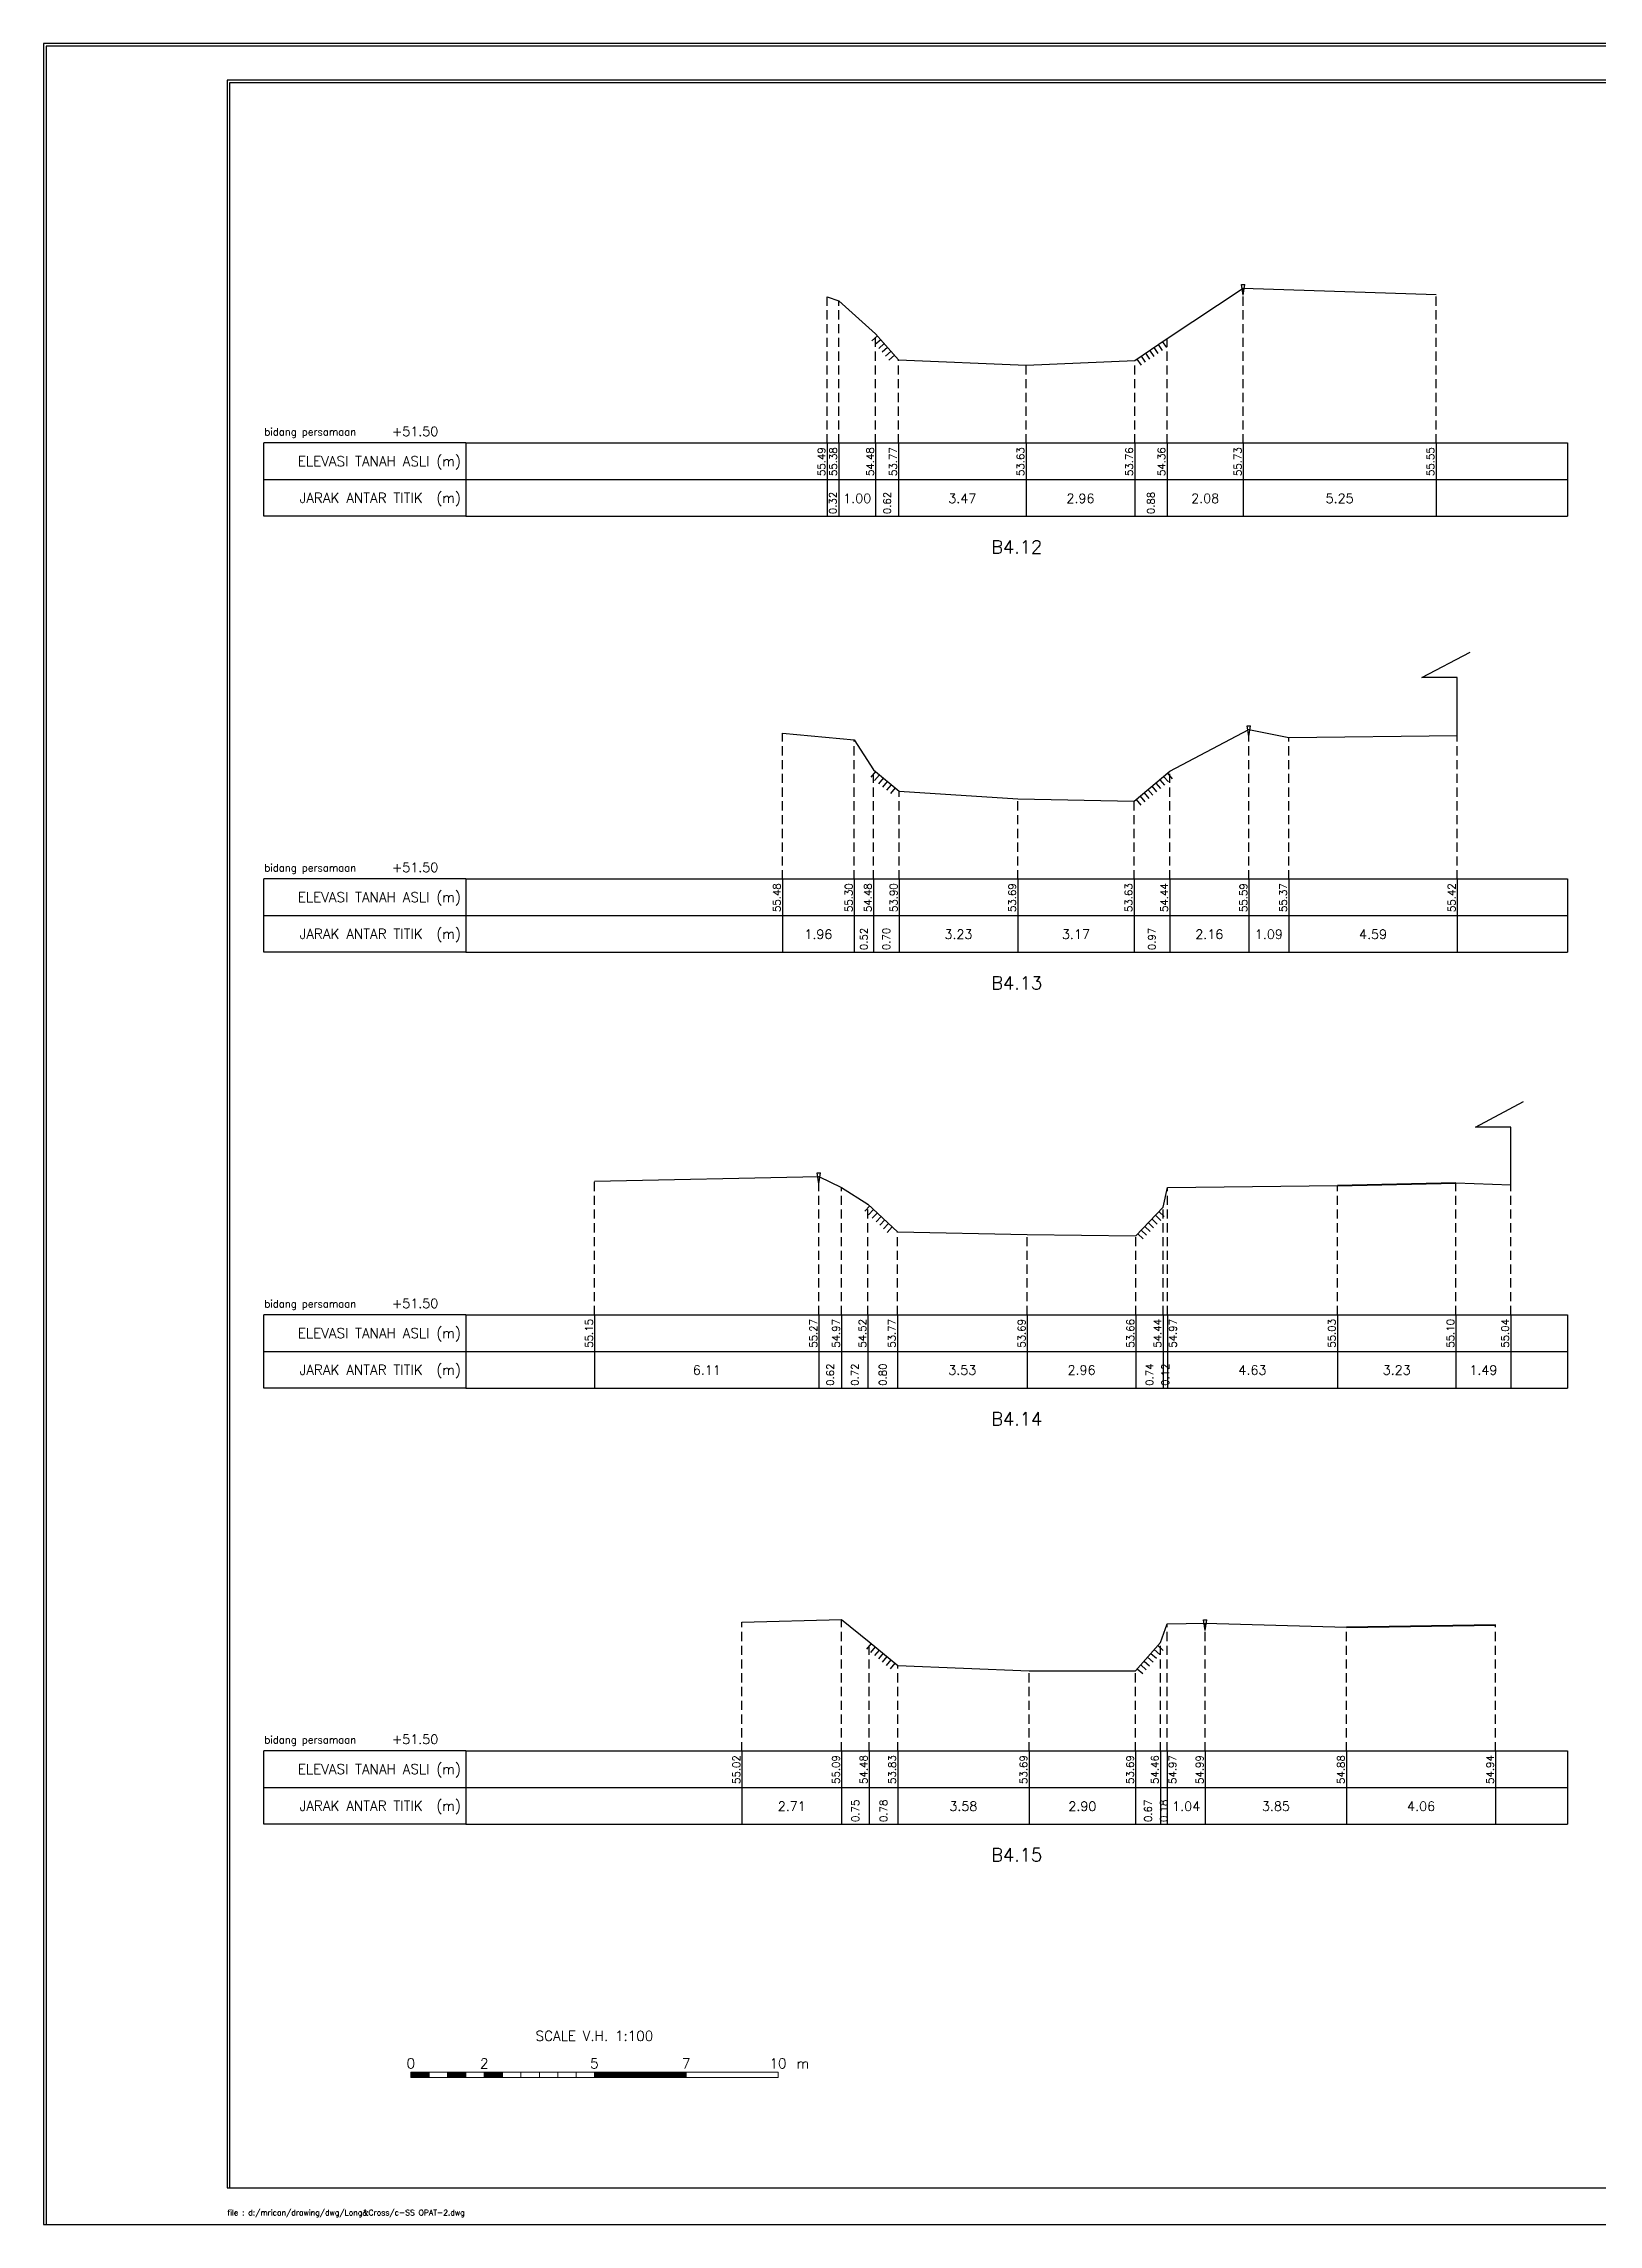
# Model space of a CAD drawing. Header units: inches. Extents: x -11 to 3175, y -842 to -783.
# Drawn here: x 81 to 123.3, y -842 to -782.6 of the extents above; entities that cross this region are included whole.
import ezdxf
from ezdxf.enums import TextEntityAlignment as Align

# ---------------------------------------------------------------- set-up
doc = ezdxf.new("R2010")
doc.units = ezdxf.units.IN
doc.header["$MEASUREMENT"] = 0
doc.linetypes.add('DASHED2', pattern=[0.375, 0.25, -0.125])
doc.layers.add('KOP', color=7, linetype='Continuous')
doc.layers.add('pelengkap', color=7, linetype='Continuous')
doc.styles.add('ARIAL', font='arial.ttf')
doc.styles.add('battang01', font='arial.ttf')
doc.styles.add('L100', font='simplex.shx', dxfattribs={"height": 0.254})
doc.styles.add('L140', font='simplex.shx', dxfattribs={"height": 0.356})
doc.styles.add('L60', font='simplex.shx', dxfattribs={"height": 0.152})
doc.styles.add('L80', font='simplex.shx', dxfattribs={"height": 0.203})
doc.styles.add('ROMANS-N', font='ROMANS.SHX', dxfattribs={"width": 0.8})
doc.styles.add('SONDU', font='arial.ttf')
doc.styles.get("Standard").update_dxf_attribs({"font": 'simplex.shx'})
doc.styles.add('STYLE1', font='arial.ttf', dxfattribs={"height": 0.2})

# ---------------------------------------------------------------- blocks, each defined once
blk = doc.blocks.new('kop')
at = {"layer": 'KOP'}
h = blk.add_hatch(color=3, dxfattribs=at)
h.paths.add_polyline_path([(609.87, 69.8), (591.81, 69.8), (591.81, 51.91), (609.87, 51.91)])
h.paths.add_polyline_path([(592.1, 52.25), (592.1, 69.5), (609.53, 69.5), (609.53, 52.25)], flags=16)
edge = h.paths.add_edge_path(flags=0)
edge.add_line((608.87, 52.91), (601.67, 52.91))
edge.add_ellipse((597.68, 52.92), major_axis=(2.82, 2.82), ratio=1, start_angle=314.84704, end_angle=495.15296)
edge.add_line((593.69, 52.91), (592.76, 52.91))
edge.add_line((592.76, 52.91), (592.76, 58.63))
edge.add_line((592.76, 58.63), (595.43, 58.63))
edge.add_ellipse((595.43, 63.37), major_axis=(-3.35, 3.35), ratio=1, start_angle=135, end_angle=315)
edge.add_line((595.43, 68.11), (595.43, 68.84))
edge.add_line((595.43, 68.84), (601.65, 68.84))
edge.add_line((601.65, 68.84), (601.65, 58.59))
edge.add_ellipse((604.86, 58.63), major_axis=(2.26, 2.26), ratio=1, start_angle=135.57378, end_angle=315)
edge.add_line((608.06, 58.63), (608.87, 58.63))
edge.add_line((608.87, 58.63), (608.87, 52.91))
h = blk.add_hatch(dxfattribs=at)
h.set_pattern_fill('ANSI31', color=21)
h.paths.add_polyline_path([(609.53, 69.5), (592.1, 69.5), (592.1, 52.25), (609.53, 52.25)])
edge = h.paths.add_edge_path(flags=16)
edge.add_line((608.06, 58.63), (608.87, 58.63))
edge.add_line((608.87, 58.63), (608.87, 52.91))
edge.add_line((608.87, 52.91), (601.67, 52.91))
edge.add_ellipse((597.68, 52.92), major_axis=(-2.82, 2.82), ratio=1, start_angle=224.84704, end_angle=405.15296)
edge.add_line((593.69, 52.91), (592.76, 52.91))
edge.add_line((592.76, 52.91), (592.76, 58.63))
edge.add_line((592.76, 58.63), (595.43, 58.63))
edge.add_ellipse((595.43, 63.37), major_axis=(-3.35, 3.35), ratio=1, start_angle=135, end_angle=315)
edge.add_line((595.43, 68.11), (595.43, 68.84))
edge.add_line((595.43, 68.84), (601.65, 68.84))
edge.add_line((601.65, 68.84), (601.65, 58.59))
edge.add_ellipse((604.86, 58.63), major_axis=(-2.26, 2.26), ratio=1, start_angle=45.57378, end_angle=225)
h = blk.add_hatch(color=3, dxfattribs=at)
edge = h.paths.add_edge_path()
edge.add_line((601.65, 68.84), (595.43, 68.84))
edge.add_line((595.43, 68.84), (595.43, 68.11))
edge.add_ellipse((595.43, 63.37), major_axis=(-3.35, 3.35), ratio=1, start_angle=135, end_angle=315, ccw=False)
edge.add_line((595.43, 58.63), (592.76, 58.63))
edge.add_line((592.76, 58.63), (592.76, 52.91))
edge.add_line((592.76, 52.91), (593.69, 52.91))
edge.add_ellipse((597.68, 52.92), major_axis=(-2.82, 2.82), ratio=1, start_angle=-135.15296, end_angle=45.15296, ccw=False)
edge.add_line((601.67, 52.91), (608.87, 52.91))
edge.add_line((608.87, 52.91), (608.87, 58.63))
edge.add_line((608.87, 58.63), (608.06, 58.63))
edge.add_ellipse((604.86, 58.63), major_axis=(2.26, 2.26), ratio=1, start_angle=134.42622, end_angle=315, ccw=False)
edge.add_line((601.65, 58.66), (601.65, 68.84))
h = blk.add_hatch(dxfattribs=at)
h.set_pattern_fill('ANSI31', color=41)
h.paths.add_polyline_path([(595.59, 25.44), (591.99, 25.44), (591.99, 22.12), (595.59, 22.12)])
h.paths.add_polyline_path([(594.83, 23.8), (595.49, 22.51), (594.95, 22.51), (594.37, 23.59), (594.37, 22.51), (593.85, 22.51), (593.85, 24.73), (593.24, 22.51), (592.84, 22.51), (592.12, 25.05), (592.67, 25.05), (593.03, 23.54), (593.41, 25.05), (594.37, 25.05), (594.37, 23.99), (594.89, 25.05), (595.46, 25.05)], flags=16)
at = {"color": 2}
blk.add_lwpolyline([(-49.29, -9.99), (790.69, -9.99), (790.69, 583.29), (-49.29, 583.29)], close=True, dxfattribs=at)
at = {"color": 6}
blk.add_lwpolyline([(0.65, 0), (780.7, 0), (780.7, 573.3), (0.65, 573.3)], close=True, dxfattribs=at)
at = {"layer": 'KOP', "color": 5}
for p, q in [((590.8, 70.96), (590.8, 29.98)), ((590.8, 70.96), (780.7, 70.96)), ((400.9, 29.98), (400.9, 0)), ((400.9, 29.98), (590.8, 29.98)), ((590.8, 29.98), (590.8, 0))]:
    blk.add_line(p, q, dxfattribs=at)
at = {"layer": 'KOP', "color": 3}
for p, q in [((591.81, 69.8), (609.87, 69.8)), ((591.81, 51.91), (591.81, 69.8)), ((592.1, 69.5), (609.53, 69.5)), ((592.1, 52.25), (592.1, 69.5)), ((595.43, 68.84), (595.43, 68.11)), ((595.43, 68.84), (601.65, 68.84)), ((601.65, 58.59), (601.65, 68.84)), ((609.53, 69.5), (609.53, 52.25)), ((609.87, 69.8), (609.87, 51.91)), ((592.76, 52.91), (592.76, 58.63)), ((595.43, 58.63), (592.76, 58.63)), ((608.87, 58.63), (608.06, 58.63)), ((608.87, 58.63), (608.87, 52.91)), ((609.87, 51.91), (591.81, 51.91)), ((609.53, 52.25), (592.1, 52.25)), ((593.69, 52.91), (592.76, 52.91)), ((608.87, 52.91), (601.67, 52.91)), ((720.73, 43.98), (780.7, 43.98)), ((720.73, 36.98), (780.7, 36.98)), ((415.9, 29.98), (415.9, 0)), ((430.89, 29.98), (430.89, 0)), ((545.83, 29.98), (545.83, 0)), ((560.82, 29.98), (560.82, 0)), ((575.81, 29.98), (575.81, 0)), ((655.77, 29.98), (655.77, 11.99)), ((675.76, 29.98), (675.76, 0)), ((705.74, 29.98), (705.74, 0)), ((400.9, 24.99), (590.8, 24.99)), ((655.77, 23.99), (720.73, 23.99)), ((720.73, 23.99), (780.7, 23.99)), ((400.9, 19.99), (590.8, 19.99)), ((655.77, 17.99), (720.73, 17.99)), ((720.73, 17.99), (780.7, 17.99)), ((740.72, 17.99), (740.72, 0)), ((400.9, 14.99), (590.8, 14.99)), ((590.8, 6), (720.73, 6))]:
    blk.add_line(p, q, dxfattribs=at)
at = {"layer": 'KOP', "color": 4}
for p, q in [((610.79, 70.96), (610.79, 50.97)), ((720.73, 70.96), (720.73, 0)), ((590.8, 50.97), (720.73, 50.97)), ((720.73, 50.97), (780.7, 50.97)), ((590.8, 29.98), (720.73, 29.98)), ((720.73, 29.98), (780.7, 29.98)), ((590.8, 11.99), (720.73, 11.99))]:
    blk.add_line(p, q, dxfattribs=at)
at = {"layer": 'KOP', "color": 41}
blk.add_line((595.59, 22.12), (591.99, 22.12), dxfattribs=at)
for points in [[(591.99, 25.44), (595.59, 25.44)], [(592.12, 25.05), (592.67, 25.05)], [(592.12, 25.05), (592.84, 22.51)], [(592.2, 25.44), (592.42, 25.44)], [(592.63, 25.44), (592.84, 25.44)], [(592.67, 25.05), (593.03, 23.54), (593.41, 25.05)], [(593.05, 25.44), (593.26, 25.44)], [(593.24, 22.51), (593.85, 24.73)], [(593.41, 25.05), (594.37, 25.05)], [(593.48, 25.44), (593.69, 25.44)], [(593.85, 22.51), (593.85, 24.73)], [(593.9, 25.44), (594.11, 25.44)], [(594.32, 25.44), (594.53, 25.44)], [(594.37, 25.05), (594.37, 23.99)], [(594.37, 23.99), (594.89, 25.05)], [(594.75, 25.44), (594.96, 25.44)], [(594.83, 23.8), (595.46, 25.05)], [(594.83, 23.8), (595.49, 22.51)], [(594.89, 25.05), (595.46, 25.05)], [(595.17, 25.44), (595.38, 25.44)], [(592.84, 22.51), (593.24, 22.51)], [(593.85, 22.51), (594.37, 22.51)], [(594.95, 22.51), (594.37, 23.59)], [(594.37, 23.59), (594.37, 22.51)], [(594.95, 22.51), (595.49, 22.51)]]:
    blk.add_lwpolyline(points, dxfattribs=at)
at = {"layer": 'KOP', "color": 42}
for points in [[(592.2, 29.11), (592.2, 25.44)], [(592.54, 29.11), (592.54, 25.44)], [(592.96, 29.11), (592.96, 25.44)], [(593.38, 29.11), (593.38, 25.44)], [(593.81, 29.11), (593.81, 25.44)], [(594.23, 29.11), (594.23, 25.44)], [(594.65, 29.11), (594.65, 25.44)], [(595.08, 29.11), (595.08, 25.44)], [(595.5, 29.11), (595.5, 25.44)]]:
    blk.add_lwpolyline(points, dxfattribs=at)
at = {"layer": 'KOP', "color": 3}
for centre, major_axis, start_param, end_param in [((595.43, 63.37), (-3.35, 3.35), 2.356194, 5.497787), ((597.68, 52.92), (-2.82, 2.82), 3.924321, 7.071253), ((604.86, 58.63), (-2.26, 2.26), 0.785398, 3.926991)]:
    blk.add_ellipse(centre, major_axis=major_axis, ratio=1, start_param=start_param, end_param=end_param, dxfattribs=at)
at = {"layer": 'KOP', "color": 5, "style": 'SONDU'}
for s, height, width, p, p2 in [('MINISTRY OF PUBLIC WORKS AND HOUSING', 3.4982, 0.971049, (612.49, 65.4), (715.58, 65.4)), ('DIRECTORATE GENERAL OF WATER RESOURCES', 2.7485, 1.100714, (612.33, 60.62), (715.42, 60.62)), ('DIRECTORATE OF IRRIGATION AND LOWLAND', 1.9989, 1.638753, (612.52, 56.15), (715.75, 56.15))]:
    blk.add_text(s, height=height, dxfattribs=dict(at, width=width)).set_placement(p, p2, align=Align.FIT)
at = {"layer": 'KOP', "color": 3, "style": 'ROMANS-N', "width": 1.832261}
blk.add_text('Jalan Pattimura No. 20 Kebayoran Baru, Jakarta Selatan', height=1.2493, dxfattribs=at).set_placement((612.79, 53.07), (715.58, 53.07), align=Align.FIT)
at = {"layer": 'KOP', "color": 5, "style": 'ARIAL'}
blk.add_text('Subject:', height=3.252, dxfattribs=at).set_placement((593.75, 45.87))
at = {"layer": 'KOP', "color": 3}
for s, height, style, p in [('Scheme', 1.999, 'battang01', (722.75, 46.66)), (':', 2, 'battang01', (740.37, 46.56)), ('D.I MRICAN', 1.999, 'battang01', (742.66, 46.66)), ('District', 1.999, 'battang01', (722.68, 39.97)), ('KEDIRI', 1.999, 'battang01', (742.66, 39.66)), (':', 2, 'battang01', (740.38, 39.87)), ('Province', 1.999, 'battang01', (722.75, 32.66)), (':', 2, 'battang01', (740.37, 32.57)), ('EAST JAVA', 1.999, 'battang01', (742.66, 32.66)), ('Prepared by', 1.9989, 'battang01', (657.14, 25.79)), ('No. of Sheet ', 1.9989, 'battang01', (722.52, 26.68)), (':', 2, 'battang01', (740.38, 25.62)), ('in joint venture with:', 1.2493, 'SONDU', (597.56, 21.07)), ('Checked by', 1.999, 'battang01', (657.14, 19.79)), ('Register', 1.999, 'battang01', (722.52, 20.02)), (':', 2, 'battang01', (740.36, 19.92)), ('Team Leader', 1.9989, 'battang01', (657.14, 13.79)), ('Yoo, Kang-Keun', 1.9989, 'battang01', (677.26, 13.79)), ('Date :', 1.999, 'battang01', (722.52, 13.49)), ('No. of Contract :', 1.9989, 'battang01', (743.52, 13.49)), ('No.', 2, 'STYLE1', (404.73, 6.99)), ('Date', 2, 'STYLE1', (417.78, 6.99)), ('Revised', 2, 'STYLE1', (483.04, 7.17)), ('Drawn', 2, 'STYLE1', (550.92, 7.18)), ('Checked', 2, 'STYLE1', (562.62, 7.11)), ('Approv.', 2, 'STYLE1', (578.86, 7.21)), ('Acknowledge by', 1.9989, 'battang01', (592.18, 7.8)), (':', 2, 'battang01', (612.76, 7.81)), ('Approved by', 1.9989, 'battang01', (592.18, 1.8)), (':', 2, 'battang01', (612.81, 1.77)), ('Directorate of Irrigations and Lowlands', 1.9989, 'battang01', (614.08, 1.59))]:
    blk.add_text(s, height=height, dxfattribs=dict(at, style=style)).set_placement(p)
at = {"layer": 'KOP', "color": 6, "style": 'SONDU'}
blk.add_text('PT. VIRAMA KARYA (Persero)', height=2.5809, dxfattribs=at).set_placement((597.36, 26.15))
at = {"layer": 'KOP', "color": 42, "style": 'SONDU'}
blk.add_text('VIRAMA', height=0.942, dxfattribs=at).set_placement((591.3, 21.04))
at = {"layer": 'KOP', "color": 4, "style": 'SONDU'}
for s, p in [('Korean Rural Community Corporation', (592.02, 18.86)), ('PT. Wiratman', (592.02, 16.86)), ('PT. Terasis Erojaya', (591.94, 12.59)), ('PT. Tuah Agung Anugrah', (592, 14.73))]:
    blk.add_text(s, height=1.4992, dxfattribs=at).set_placement(p)
at = {"layer": 'KOP', "color": 3, "insert": (719.86, 60.77), "char_height": 2.4987, "width": 61.4394, "attachment_point": 4, "style": 'SONDU'}
blk.add_mtext('\\pi1.9124;Project Preparation Consultant (PPC)\\P\\pi3.0493;Firm For Develompent of the Mrican \\P\\pi7.7731;Irrigation System In East Java', dxfattribs=at)
at = {"layer": 'KOP', "color": 2, "insert": (597.57, 24.25), "char_height": 0.9995, "width": 48.7181, "attachment_point": 1, "style": 'SONDU'}
blk.add_mtext('Jl. Hang Tuah Raya No.26, Kebayoran Baru Jakarta Selatan 12120 Indonesia', dxfattribs=at)
blk = doc.blocks.new('*X6')
at = {"color": 0}
for p, q in [((20000, 6250), (25000, 6250)), ((20000, 6200), (25000, 6200)), ((20000, 6150), (25000, 6150)), ((20000, 6100), (25000, 6100)), ((20000, 6050), (25000, 6050))]:
    blk.add_line(p, q, dxfattribs=at)
blk = doc.blocks.new('*X5')
at = {"color": 0}
for p, q in [((14000, 6250), (15000, 6250)), ((14000, 6200), (15000, 6200)), ((14000, 6150), (15000, 6150)), ((14000, 6100), (15000, 6100)), ((14000, 6050), (15000, 6050))]:
    blk.add_line(p, q, dxfattribs=at)
blk = doc.blocks.new('*X3')
at = {"color": 0}
for p, q in [((10000, 6250), (11000, 6250)), ((10000, 6200), (11000, 6200)), ((10000, 6150), (11000, 6150)), ((10000, 6100), (11000, 6100)), ((10000, 6050), (11000, 6050))]:
    blk.add_line(p, q, dxfattribs=at)
blk = doc.blocks.new('*X4')
at = {"color": 0}
for p, q in [((12000, 6250), (13000, 6250)), ((12000, 6200), (13000, 6200)), ((12000, 6150), (13000, 6150)), ((12000, 6100), (13000, 6100)), ((12000, 6050), (13000, 6050))]:
    blk.add_line(p, q, dxfattribs=at)
blk = doc.blocks.new('c100')
at = {"color": 2}
blk.add_lwpolyline([(-5, -1), (79.1, -1), (79.1, 58.4), (-5, 58.4)], close=True, dxfattribs=at)
at = {"color": 6}
blk.add_lwpolyline([(0, 0), (78.1, 0), (78.1, 57.4), (0, 57.4)], close=True, dxfattribs=at)
at = {"color": 3, "lineweight": 0}
for points in [[(5, 3), (5.5, 3), (5.5, 3.15), (5, 3.15)], [(5.5, 3), (6, 3), (6, 3.15), (5.5, 3.15)], [(6, 3), (6.5, 3), (6.5, 3.15), (6, 3.15)], [(6.5, 3), (7, 3), (7, 3.15), (6.5, 3.15)], [(7, 3), (7.5, 3), (7.5, 3.15), (7, 3.15)], [(7.5, 3), (8, 3), (8, 3.15), (7.5, 3.15)], [(8, 3), (8.5, 3), (8.5, 3.15), (8, 3.15)], [(8.5, 3), (9, 3), (9, 3.15), (8.5, 3.15)], [(9, 3), (9.5, 3), (9.5, 3.15), (9, 3.15)], [(9.5, 3), (10, 3), (10, 3.15), (9.5, 3.15)], [(10, 3), (12.5, 3), (12.5, 3.15), (10, 3.15)], [(12.5, 3), (15, 3), (15, 3.15), (12.5, 3.15)]]:
    blk.add_lwpolyline(points, close=True, dxfattribs=at)
at = {"color": 1, "lineweight": 0, "xscale": 0.0005, "yscale": 0.0005, "zscale": 0.0005}
for name in ['*X3', '*X4', '*X5', '*X6']:
    blk.add_blockref(name, (0, 0), dxfattribs=at)
at = {"color": 3}
for s, p in [('SCALE V.H. 1:100', (10, 4)), ('0', (5, 3.25)), ('2', (7, 3.25)), ('5', (10, 3.25)), ('7', (12.5, 3.25)), ('10', (15, 3.25))]:
    blk.add_text(s, height=0.27, dxfattribs=at).set_placement(p, align=Align.CENTER)
blk.add_text('m', height=0.27, dxfattribs=at).set_placement((15.5, 3.25))
blk = doc.blocks.new('das2')
at = {"color": 5, "linetype": 'Continuous'}
for q in [(0, 1), (17.75, 1)]:
    blk.add_line((2.75, 1), q, dxfattribs=at)
at = {"color": 3, "linetype": 'Continuous'}
for p, q in [((2.75, 1), (2.75, 0)), ((17.75, 1), (17.75, 0)), ((0, 0.5), (17.75, 0.5)), ((2.75, 0), (0, 0)), ((2.75, 0), (17.75, 0))]:
    blk.add_line(p, q, dxfattribs=at)
blk.add_lwpolyline([(0, 0), (0, 1)], dxfattribs=at)
blk.add_text('bidang persamaan', height=0.1, dxfattribs=at).set_placement((0.005, 1.1))
at = {"color": 5, "linetype": 'Continuous'}
for s, p in [('ELEVASI TANAH ASLI (m)', (2.683, 0.683)), ('JARAK ANTAR TITIK  (m)', (2.683, 0.183))]:
    blk.add_text(s, height=0.135, dxfattribs=at).set_placement(p, align=Align.RIGHT)
blk = doc.blocks.new('gbrpatok')
at = {"color": 2, "linetype": 'Continuous'}
for p, q in [((-0.00045, 0.00096), (0.00045, 0.00096)), ((0, -0.00196), (-0.00045, 0.00096)), ((0, -0.00196), (0.00045, 0.00096))]:
    blk.add_line(p, q, dxfattribs=at)
blk = doc.blocks.new('rumahka')
at = {"color": 3, "linetype": 'Continuous'}
blk.add_lwpolyline([(0, 0), (0, 0.01576), (-0.00962, 0.01576), (0.0035, 0.02271)], dxfattribs=at)

msp = doc.modelspace()

# ---------------------------------------------------------------- linework, layer by layer
at = {"color": 2, "linetype": 'Continuous', "lineweight": -3}
for p, q in [((111.594, -790.628), (113.67, -789.259)), ((113.67, -789.259), (118.919, -789.435)), ((102.335, -789.5), (102.655, -789.608)), ((102.655, -789.608), (103.659, -790.509)), ((103.659, -790.509), (104.283, -791.214)), ((110.716, -791.232), (111.594, -790.628)), ((104.283, -791.214), (107.754, -791.361)), ((107.754, -791.361), (110.716, -791.232)), ((111.666, -802.421), (113.825, -801.278)), ((113.825, -801.278), (114.911, -801.496)), ((101.119, -801.383), (103.077, -801.567)), ((103.077, -801.567), (103.598, -802.383)), ((114.911, -801.496), (119.497, -801.445)), ((103.598, -802.383), (104.3, -802.966)), ((110.7, -803.237), (111.666, -802.421)), ((104.3, -802.966), (107.529, -803.174)), ((107.529, -803.174), (110.7, -803.237)), ((96.005, -813.582), (102.114, -813.458)), ((102.114, -813.458), (102.731, -813.758)), ((102.731, -813.758), (103.45, -814.21)), ((111.486, -814.295), (111.607, -813.76)), ((111.607, -813.76), (116.233, -813.702)), ((116.233, -813.702), (119.463, -813.63)), ((119.463, -813.63), (120.956, -813.687)), ((103.45, -814.21), (104.252, -814.965)), ((110.747, -815.072), (111.486, -814.295)), ((104.252, -814.965), (107.786, -815.037)), ((107.786, -815.037), (110.747, -815.072)), ((100.017, -825.594), (102.73, -825.526)), ((102.73, -825.526), (103.483, -826.132)), ((111.414, -826.151), (111.597, -825.638)), ((111.597, -825.638), (112.635, -825.626)), ((112.635, -825.626), (116.482, -825.732)), ((103.483, -826.132), (104.26, -826.778)), ((110.739, -826.92), (111.414, -826.151)), ((116.482, -825.732), (120.543, -825.672)), ((104.26, -826.778), (107.837, -826.923)), ((107.837, -826.923), (110.739, -826.92))]:
    msp.add_line(p, q, dxfattribs=at)
at = {"color": 1, "linetype": 'DASHED2', "lineweight": -3}
for p, q in [((113.67, -793.488), (113.67, -789.259)), ((102.335, -793.488), (102.335, -789.5)), ((102.655, -793.488), (102.655, -789.608)), ((118.919, -793.488), (118.919, -789.435)), ((103.659, -793.488), (103.659, -790.509)), ((111.594, -793.488), (111.594, -790.628)), ((104.283, -793.488), (104.283, -791.214)), ((107.754, -793.488), (107.754, -791.361)), ((110.716, -793.488), (110.716, -791.232)), ((113.825, -805.363), (113.825, -801.278)), ((101.119, -805.363), (101.119, -801.383)), ((103.077, -805.363), (103.077, -801.567)), ((114.911, -805.363), (114.911, -801.496)), ((119.497, -805.363), (119.497, -801.445)), ((103.598, -805.363), (103.598, -802.383)), ((111.666, -805.363), (111.666, -802.421)), ((104.3, -805.363), (104.3, -802.966)), ((107.529, -805.363), (107.529, -803.174)), ((110.7, -805.363), (110.7, -803.237)), ((96.005, -817.231), (96.005, -813.582)), ((102.114, -817.231), (102.114, -813.458)), ((102.731, -817.231), (102.731, -813.758)), ((111.607, -817.231), (111.607, -813.76)), ((116.233, -817.231), (116.233, -813.702)), ((119.463, -817.231), (119.463, -813.63)), ((120.956, -817.231), (120.956, -813.687)), ((103.45, -817.231), (103.45, -814.21)), ((111.486, -817.231), (111.486, -814.295)), ((104.252, -817.231), (104.252, -814.965)), ((107.786, -817.231), (107.786, -815.037)), ((110.747, -817.231), (110.747, -815.072)), ((100.017, -829.112), (100.017, -825.594)), ((102.73, -829.112), (102.73, -825.526)), ((111.597, -829.112), (111.597, -825.638)), ((112.635, -829.112), (112.635, -825.626)), ((103.483, -829.112), (103.483, -826.132)), ((111.414, -829.112), (111.414, -826.151)), ((116.482, -829.112), (116.482, -825.732)), ((120.543, -829.112), (120.543, -825.672)), ((104.26, -829.112), (104.26, -826.778)), ((107.837, -829.112), (107.837, -826.923)), ((110.739, -829.112), (110.739, -826.92))]:
    msp.add_line(p, q, dxfattribs=at)
at = {"color": 1, "linetype": 'Continuous', "lineweight": -3}
for p, q in [((102.335, -793.488), (102.335, -795.488)), ((102.655, -793.488), (102.655, -795.488)), ((103.659, -793.488), (103.659, -795.488)), ((104.283, -793.488), (104.283, -795.488)), ((107.754, -793.488), (107.754, -795.488)), ((110.716, -793.488), (110.716, -795.488)), ((111.594, -793.488), (111.594, -795.488)), ((113.67, -793.488), (113.67, -795.488)), ((118.919, -793.488), (118.919, -795.488)), ((101.119, -805.363), (101.119, -807.363)), ((103.077, -805.363), (103.077, -807.363)), ((103.598, -805.363), (103.598, -807.363)), ((104.3, -805.363), (104.3, -807.363)), ((107.529, -805.363), (107.529, -807.363)), ((110.7, -805.363), (110.7, -807.363)), ((111.666, -805.363), (111.666, -807.363)), ((113.825, -805.363), (113.825, -807.363)), ((114.911, -805.363), (114.911, -807.363)), ((119.497, -805.363), (119.497, -807.363)), ((96.005, -817.231), (96.005, -819.231)), ((102.114, -817.231), (102.114, -819.231)), ((102.731, -817.231), (102.731, -819.231)), ((103.45, -817.231), (103.45, -819.231)), ((104.252, -817.231), (104.252, -819.231)), ((107.786, -817.231), (107.786, -819.231)), ((110.747, -817.231), (110.747, -819.231)), ((111.486, -817.231), (111.486, -819.231)), ((111.607, -817.231), (111.607, -819.231)), ((116.233, -817.231), (116.233, -819.231)), ((119.463, -817.231), (119.463, -819.231)), ((120.956, -817.231), (120.956, -819.231)), ((100.017, -829.112), (100.017, -831.112)), ((102.73, -829.112), (102.73, -831.112)), ((103.483, -829.112), (103.483, -831.112)), ((104.26, -829.112), (104.26, -831.112)), ((107.837, -829.112), (107.837, -831.112)), ((110.739, -829.112), (110.739, -831.112)), ((111.414, -829.112), (111.414, -831.112)), ((111.597, -829.112), (111.597, -831.112)), ((112.635, -829.112), (112.635, -831.112)), ((116.482, -829.112), (116.482, -831.112)), ((120.543, -829.112), (120.543, -831.112))]:
    msp.add_line(p, q, dxfattribs=at)
at = {"layer": 'pelengkap', "color": 1, "linetype": 'Continuous', "lineweight": -3}
for p, q in [((103.705, -790.561), (103.556, -790.694)), ((103.798, -790.666), (103.648, -790.798)), ((103.891, -790.771), (103.741, -790.903)), ((103.984, -790.875), (103.834, -791.008)), ((104.077, -790.98), (103.927, -791.113)), ((104.169, -791.085), (104.02, -791.218)), ((110.774, -791.192), (110.887, -791.357)), ((110.889, -791.112), (111.002, -791.277)), ((111.004, -791.033), (111.118, -791.198)), ((111.12, -790.954), (111.233, -791.119)), ((111.235, -790.874), (111.348, -791.039)), ((111.35, -790.795), (111.464, -790.96)), ((111.466, -790.716), (111.579, -790.881)), ((103.652, -802.427), (103.524, -802.581)), ((111.609, -802.469), (111.738, -802.622)), ((103.76, -802.517), (103.632, -802.671)), ((103.867, -802.606), (103.74, -802.76)), ((103.975, -802.696), (103.847, -802.85)), ((104.083, -802.785), (103.955, -802.939)), ((104.19, -802.875), (104.063, -803.029)), ((110.967, -803.011), (111.096, -803.164)), ((111.074, -802.92), (111.203, -803.073)), ((111.181, -802.83), (111.31, -802.983)), ((111.288, -802.74), (111.417, -802.893)), ((111.395, -802.649), (111.524, -802.802)), ((111.502, -802.559), (111.631, -802.712)), ((110.753, -803.191), (110.882, -803.344)), ((110.86, -803.101), (110.989, -803.254)), ((103.501, -814.258), (103.364, -814.403)), ((103.603, -814.354), (103.466, -814.499)), ((103.705, -814.45), (103.568, -814.595)), ((103.807, -814.546), (103.67, -814.691)), ((103.909, -814.642), (103.772, -814.787)), ((104.011, -814.737), (103.874, -814.883)), ((104.113, -814.833), (103.976, -814.979)), ((110.892, -814.92), (111.037, -815.057)), ((110.988, -814.818), (111.133, -814.956)), ((111.085, -814.717), (111.23, -814.854)), ((111.181, -814.615), (111.326, -814.753)), ((111.278, -814.514), (111.423, -814.652)), ((111.374, -814.412), (111.519, -814.55)), ((110.795, -815.021), (110.94, -815.159)), ((103.537, -826.177), (103.409, -826.33)), ((111.34, -826.236), (111.49, -826.368)), ((103.644, -826.266), (103.516, -826.42)), ((103.752, -826.356), (103.624, -826.509)), ((103.86, -826.445), (103.732, -826.599)), ((103.967, -826.535), (103.839, -826.688)), ((104.075, -826.624), (103.947, -826.778)), ((104.183, -826.714), (104.055, -826.867)), ((110.878, -826.762), (111.028, -826.894)), ((110.97, -826.657), (111.12, -826.789)), ((111.063, -826.552), (111.213, -826.684)), ((111.155, -826.446), (111.305, -826.578)), ((111.247, -826.341), (111.398, -826.473)), ((110.785, -826.867), (110.936, -826.999))]:
    msp.add_line(p, q, dxfattribs=at)
at = {"layer": 'pelengkap', "color": 8, "linetype": 'Continuous', "lineweight": 60}
for p, q in [((116.233, -813.702), (119.463, -813.63)), ((116.482, -825.732), (120.543, -825.672))]:
    msp.add_line(p, q, dxfattribs=at)

# ---------------------------------------------------------------- block references
at = {"color": 2, "linetype": 'Continuous', "lineweight": -3}
msp.add_blockref('c100', (86, -841), dxfattribs=at)
for name, p, xscale, yscale, zscale in [('kop', (86, -841), 0.1, 0.1, 0.1), ('das2', (87, -795.475), 2, 2, 2), ('das2', (87, -807.35), 2, 2, 2), ('das2', (87, -819.225), 2, 2, 2), ('das2', (87, -831.1), 2, 2, 2)]:
    msp.add_blockref(name, p, dxfattribs=dict(at, xscale=xscale, yscale=yscale, zscale=zscale))
at = {"color": 1, "linetype": 'Continuous', "lineweight": -3, "xscale": 100, "yscale": 100, "zscale": 100}
for p in [(113.67, -789.259), (113.825, -801.278), (102.114, -813.458), (112.635, -825.626)]:
    msp.add_blockref('gbrpatok', p, dxfattribs=at)
at = {"layer": 'pelengkap', "color": 1, "linetype": 'Continuous', "lineweight": -3, "xscale": 100, "yscale": 100, "zscale": 100}
for p in [(119.497, -801.445), (120.956, -813.687)]:
    msp.add_blockref('rumahka', p, dxfattribs=at)

# ---------------------------------------------------------------- texts
at = {"color": 3, "linetype": 'Continuous', "lineweight": -3, "style": 'L100'}
for s, p in [('+51.50', (91.116, -793.29)), ('1.00', (103.157, -795.113)), ('3.47', (106.019, -795.113)), ('2.96', (109.235, -795.113)), ('2.08', (112.632, -795.113)), ('5.25', (116.294, -795.113)), ('+51.50', (91.116, -805.165)), ('1.96', (102.098, -806.988)), ('3.23', (105.914, -806.988)), ('3.17', (109.114, -806.988)), ('2.16', (112.745, -806.988)), ('1.09', (114.368, -806.988)), ('4.59', (117.204, -806.988)), ('+51.50', (91.116, -817.04)), ('6.11', (99.059, -818.856)), ('3.53', (106.019, -818.856)), ('2.96', (109.267, -818.856)), ('4.63', (113.92, -818.856)), ('3.23', (117.848, -818.856)), ('1.49', (120.209, -818.856)), ('+51.50', (91.116, -828.915)), ('2.71', (101.374, -830.737)), ('3.58', (106.048, -830.737)), ('2.90', (109.288, -830.737)), ('1.04', (112.116, -830.737)), ('3.85', (114.559, -830.737)), ('4.06', (118.513, -830.737))]:
    msp.add_text(s, height=0.254, dxfattribs=at).set_placement(p, align=Align.CENTER)
at = {"color": 3, "linetype": 'Continuous', "lineweight": -3, "style": 'L80'}
for s, p in [('55.49', (102.285, -793.987)), ('55.38', (102.605, -793.987)), ('54.48', (103.609, -793.987)), ('53.77', (104.233, -793.987)), ('53.63', (107.704, -793.987)), ('53.76', (110.666, -793.987)), ('54.36', (111.544, -793.987)), ('55.73', (113.62, -793.987)), ('55.55', (118.868, -793.987)), ('55.48', (101.069, -805.863)), ('55.30', (103.027, -805.863)), ('54.48', (103.548, -805.863)), ('53.90', (104.25, -805.863)), ('53.69', (107.478, -805.863)), ('53.63', (110.649, -805.863)), ('54.44', (111.616, -805.863)), ('55.59', (113.775, -805.863)), ('55.37', (114.86, -805.863)), ('55.42', (119.447, -805.863)), ('55.15', (95.955, -817.731)), ('55.27', (102.064, -817.731)), ('54.97', (102.681, -817.731)), ('54.52', (103.4, -817.731)), ('53.77', (104.202, -817.731)), ('53.69', (107.736, -817.731)), ('53.66', (110.697, -817.731)), ('54.44', (111.436, -817.731)), ('54.97', (111.857, -817.731)), ('55.03', (116.183, -817.731)), ('55.10', (119.413, -817.731)), ('55.04', (120.906, -817.731)), ('55.02', (99.967, -829.612)), ('55.09', (102.68, -829.612)), ('54.48', (103.433, -829.612)), ('53.83', (104.21, -829.612)), ('53.69', (107.786, -829.612)), ('53.69', (110.689, -829.612)), ('54.46', (111.364, -829.612)), ('54.97', (111.847, -829.612)), ('54.99', (112.585, -829.612)), ('54.88', (116.431, -829.612)), ('54.94', (120.493, -829.612))]:
    msp.add_text(s, height=0.203, rotation=90, dxfattribs=at).set_placement(p, align=Align.CENTER)
for s, p in [('0.32', (102.495, -795.113)), ('0.62', (103.971, -795.113)), ('0.88', (111.155, -795.113)), ('0.52', (103.338, -806.988)), ('0.70', (103.949, -806.988)), ('0.97', (111.183, -806.988)), ('0.62', (102.422, -818.856)), ('0.72', (103.091, -818.856)), ('0.80', (103.851, -818.856)), ('0.74', (111.116, -818.856)), ('0.12', (111.547, -818.856)), ('0.75', (103.106, -830.737)), ('0.78', (103.871, -830.737)), ('0.67', (111.077, -830.737)), ('0.18', (111.506, -830.737))]:
    msp.add_text(s, height=0.203, rotation=90, dxfattribs=at).set_placement(p, align=Align.MIDDLE_CENTER)
at = {"color": 4, "linetype": 'Continuous', "lineweight": -3, "style": 'L140'}
for s, p in [('B4.12', (107.5, -796.487)), ('B4.13', (107.5, -808.362)), ('B4.14', (107.5, -820.237)), ('B4.15', (107.5, -832.112))]:
    msp.add_text(s, height=0.356, dxfattribs=at).set_placement(p, align=Align.CENTER)
at = {"color": 2, "linetype": 'Continuous', "lineweight": -3, "style": 'L60'}
msp.add_text('file : d:/mrican/drawing/dwg/Long&Cross/c-SS OPAT-2.dwg', height=0.152, dxfattribs=at).set_placement((86, -841.8), align=Align.BOTTOM_LEFT)

doc.saveas('drawing.dxf')
